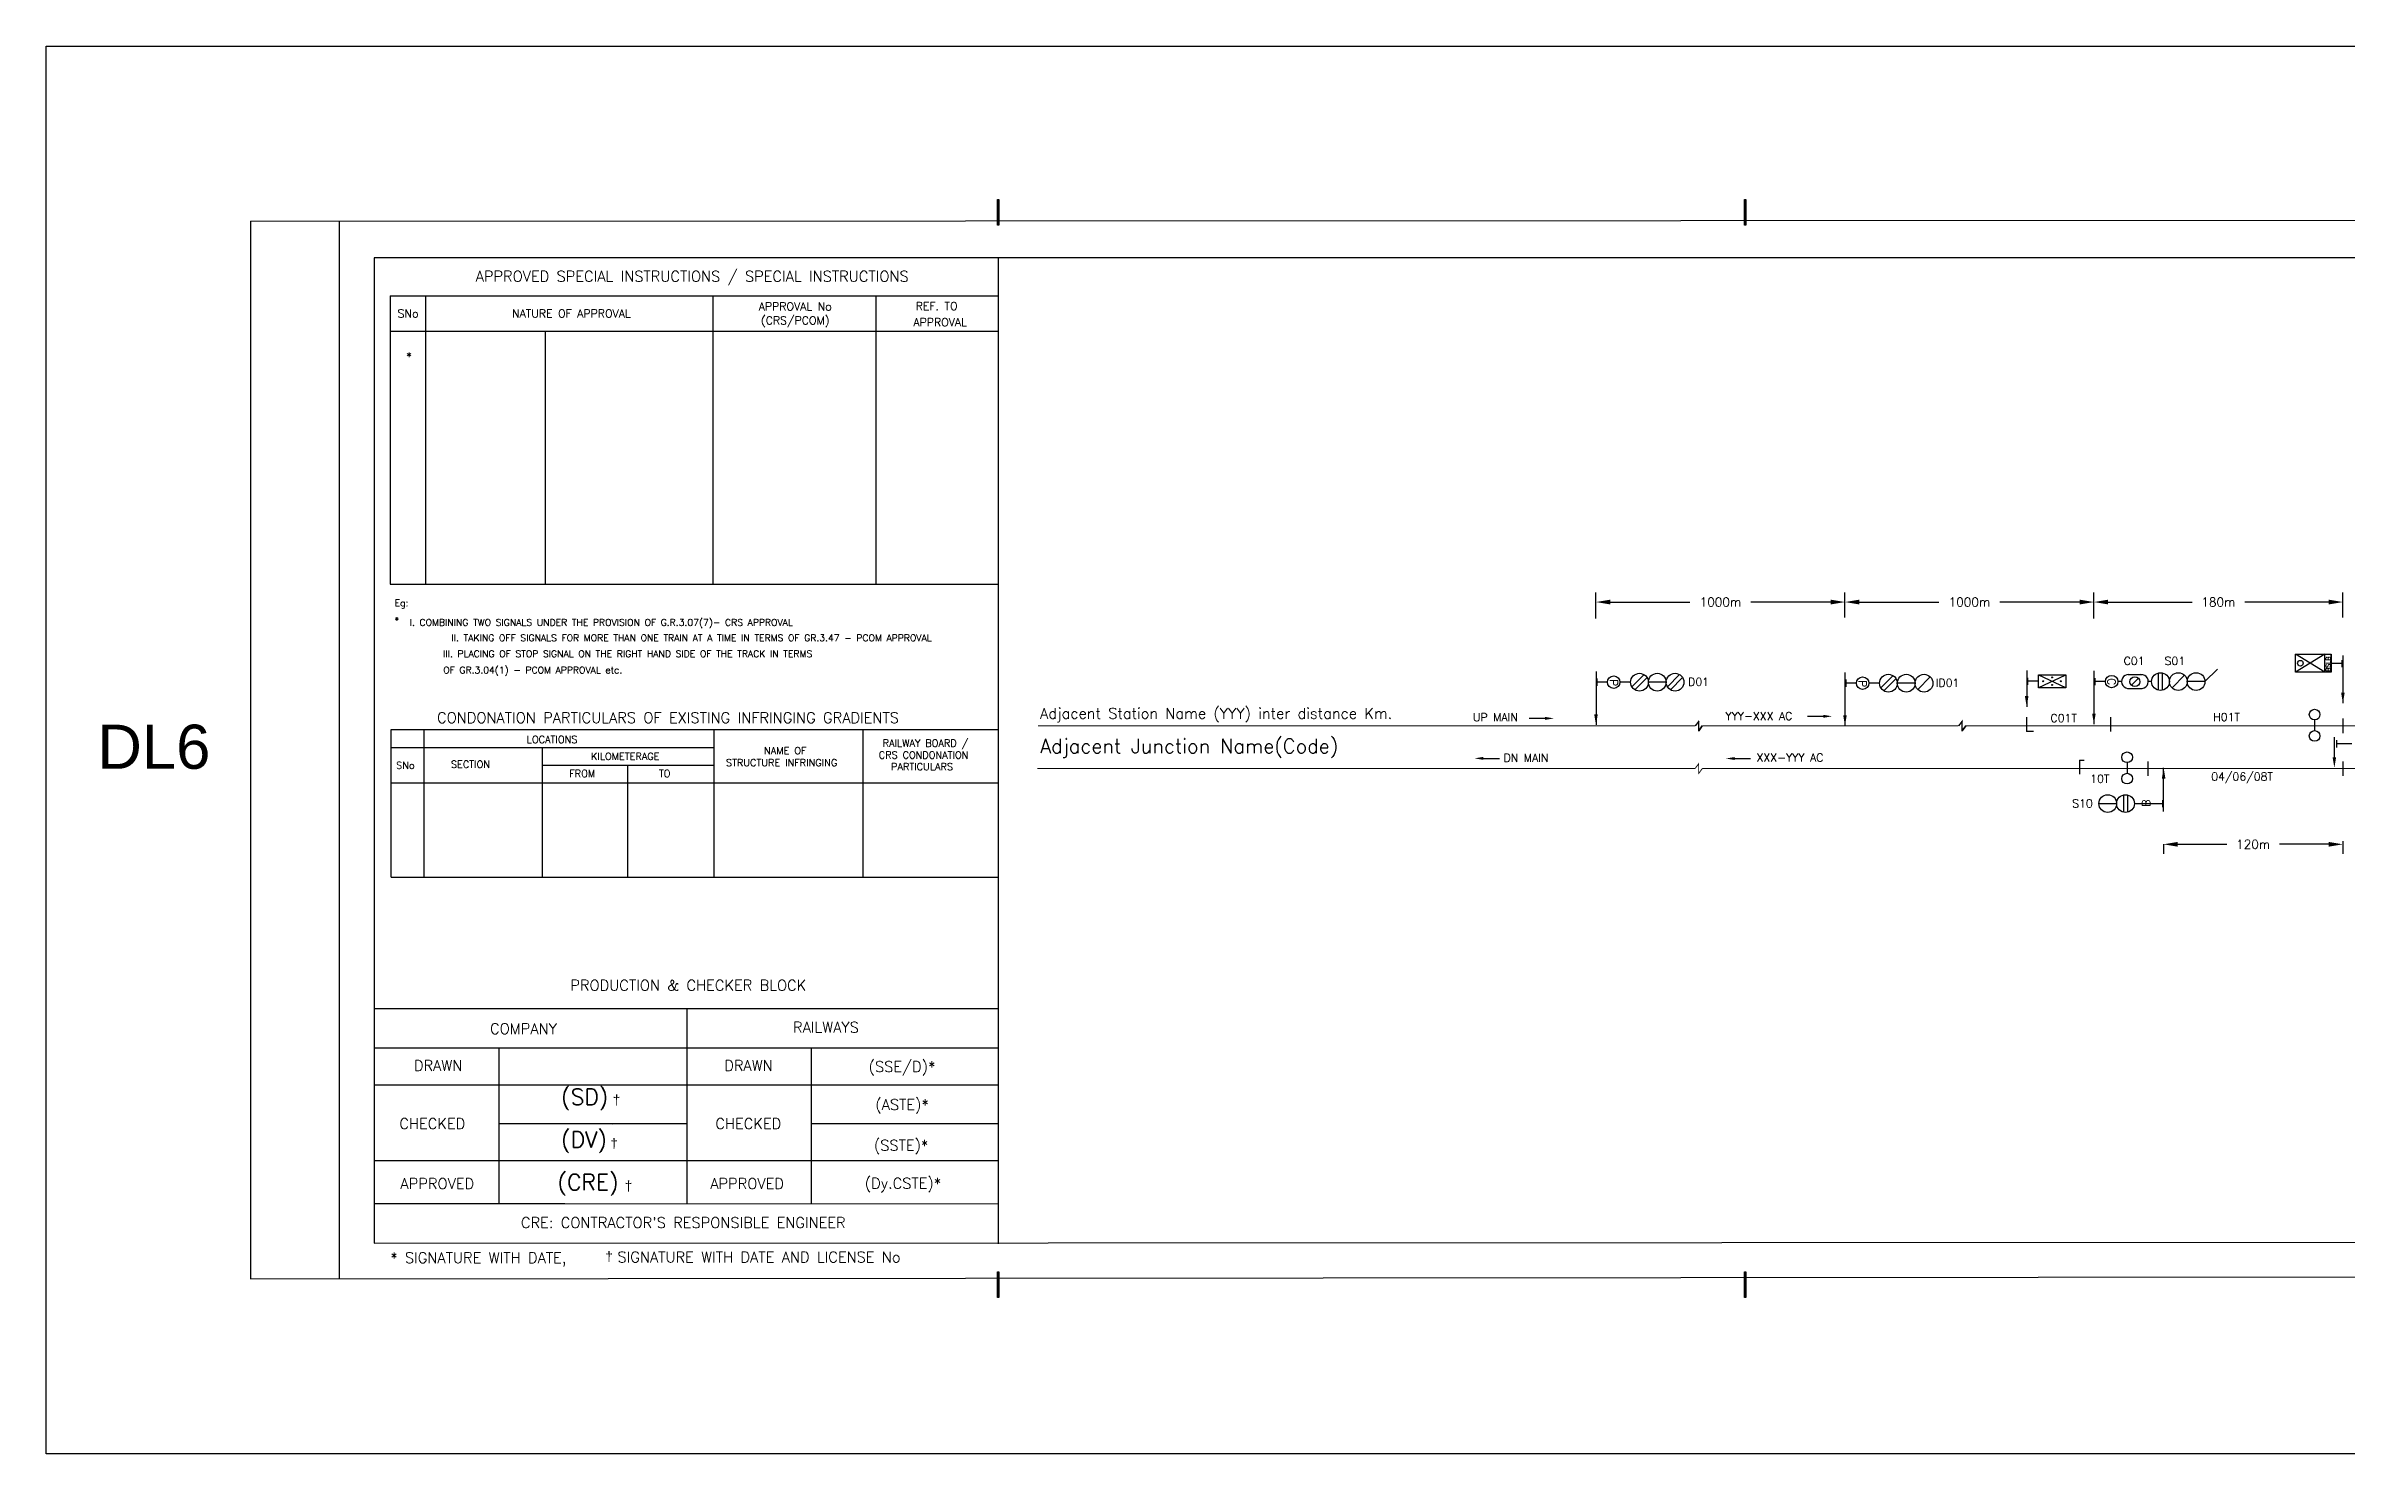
# Model space of a CAD drawing. Extents: x -19438 to 6205, y 191 to 8187.
# Drawn here: x -19438 to -18952.7, y 7889.8 to 8186.7 of the extents above; entities that cross this region are included whole.
import ezdxf
from ezdxf.enums import TextEntityAlignment as Align

# ---------------------------------------------------------------- set-up
doc = ezdxf.new("R2010")
doc.units = 0
doc.header["$LTSCALE"] = 0.5
doc.layers.get('0').update_dxf_attribs({"linetype": 'CONTINUOUS'})
doc.layers.get('DEFPOINTS').update_dxf_attribs({"linetype": 'CONTINUOUS'})
doc.layers.add('CHAINAGE', color=250, linetype='CONTINUOUS')
doc.layers.add('DIM', color=7, linetype='CONTINUOUS')
doc.styles.add('ARIAL', font='arial.ttf')
doc.styles.add('ROMANS', font='ROMANS.shx')
doc.dimstyles.get("Standard").update_dxf_attribs({"dimtxt": 0.18, "dimasz": 0.18, "dimexe": 0.18, "dimexo": 0.0625, "dimgap": 0.09, "dimtad": 0, "dimtih": 1, "dimtoh": 1, "dimdec": 4, "dimzin": 0, "dimdsep": 46, "dimtxsty": 'Standard', "dimcen": 0.09, "dimadec": 0, "dimazin": 0, "dimtfac": 1, "dimtdec": 4, "dimtofl": 0, "dimtmove": 0, "dimatfit": 3, "dimfxl": 1, "dimtolj": 1, "dimtzin": 0, "dimarcsym": 0})

# ---------------------------------------------------------------- blocks, each defined once
blk = doc.blocks.new('*D110')
at = {"color": 0, "lineweight": -2, "transparency": 16777216}
for p, q in [((-19058.6, 8067.46), (-19058.6, 8071.43)), ((-19055.6, 8069.43), (-19038.78, 8069.43)), ((-19009.1, 8069.43), (-19025.92, 8069.43)), ((-19006.1, 8066.68), (-19006.1, 8071.43))]:
    blk.add_line(p, q, dxfattribs=at)
at = {"color": 0, "transparency": 16777216}
for points in [[(-19055.6, 8069.93), (-19055.6, 8068.93), (-19058.6, 8069.43)], [(-19009.1, 8069.93), (-19009.1, 8068.93), (-19006.1, 8069.43)]]:
    blk.add_solid(points, dxfattribs=at)
at = {"layer": 'DEFPOINTS', "color": 0, "transparency": 16777216}
for p in [(-19006.1, 8069.43), (-19058.6, 8066.46), (-19006.1, 8065.68)]:
    blk.add_point(p, dxfattribs=at)
at = {"color": 0, "transparency": 16777216, "insert": (-19032.35, 8069.43), "char_height": 1.86, "attachment_point": 5, "style": 'ROMANS'}
blk.add_mtext('\\A1;1000m', dxfattribs=at)
blk = doc.blocks.new('*D108')
at = {"color": 0, "lineweight": -2, "transparency": 16777216}
for p, q in [((-19111.1, 8065.95), (-19111.1, 8071.43)), ((-19108.1, 8069.43), (-19091.28, 8069.43)), ((-19061.6, 8069.43), (-19078.42, 8069.43)), ((-19058.6, 8066.19), (-19058.6, 8071.43))]:
    blk.add_line(p, q, dxfattribs=at)
at = {"color": 0, "transparency": 16777216}
for points in [[(-19108.1, 8069.93), (-19108.1, 8068.93), (-19111.1, 8069.43)], [(-19061.6, 8069.93), (-19061.6, 8068.93), (-19058.6, 8069.43)]]:
    blk.add_solid(points, dxfattribs=at)
at = {"layer": 'DEFPOINTS', "color": 0, "transparency": 16777216}
for p in [(-19058.6, 8069.43), (-19111.1, 8064.95), (-19058.6, 8065.19)]:
    blk.add_point(p, dxfattribs=at)
at = {"color": 0, "transparency": 16777216, "insert": (-19084.85, 8069.43), "char_height": 1.86, "attachment_point": 5, "style": 'ROMANS'}
blk.add_mtext('\\A1;1000m', dxfattribs=at)
blk = doc.blocks.new('*D113')
at = {"color": 0, "lineweight": -2, "transparency": 16777216}
for p, q in [((-19006.1, 8065.95), (-19006.1, 8071.43)), ((-19003.1, 8069.43), (-18985.39, 8069.43)), ((-18956.6, 8069.43), (-18974.31, 8069.43)), ((-18953.6, 8066.19), (-18953.6, 8071.43))]:
    blk.add_line(p, q, dxfattribs=at)
at = {"color": 0, "transparency": 16777216}
for points in [[(-19003.1, 8069.93), (-19003.1, 8068.93), (-19006.1, 8069.43)], [(-18956.6, 8069.93), (-18956.6, 8068.93), (-18953.6, 8069.43)]]:
    blk.add_solid(points, dxfattribs=at)
at = {"layer": 'DEFPOINTS', "color": 0, "transparency": 16777216}
for p in [(-18953.6, 8069.43), (-19006.1, 8064.95), (-18953.6, 8065.19)]:
    blk.add_point(p, dxfattribs=at)
at = {"color": 0, "transparency": 16777216, "insert": (-18979.85, 8069.43), "char_height": 1.86, "attachment_point": 5, "style": 'ROMANS'}
blk.add_mtext('\\A1;180m', dxfattribs=at)
blk = doc.blocks.new('*D137')
at = {"color": 0, "lineweight": -2, "transparency": 16777216}
for p, q in [((-18991.42, 8018.41), (-18991.42, 8016.35)), ((-18988.42, 8018.35), (-18978.06, 8018.35)), ((-18956.62, 8018.35), (-18966.98, 8018.35)), ((-18953.62, 8019.03), (-18953.62, 8016.35))]:
    blk.add_line(p, q, dxfattribs=at)
at = {"color": 0, "transparency": 16777216}
for points in [[(-18988.42, 8018.85), (-18988.42, 8017.85), (-18991.42, 8018.35)], [(-18956.62, 8018.85), (-18956.62, 8017.85), (-18953.62, 8018.35)]]:
    blk.add_solid(points, dxfattribs=at)
at = {"layer": 'DEFPOINTS', "color": 0, "transparency": 16777216}
for p in [(-18991.42, 8019.41), (-18953.62, 8020.03), (-18953.62, 8018.35)]:
    blk.add_point(p, dxfattribs=at)
at = {"color": 0, "transparency": 16777216, "insert": (-18972.52, 8018.35), "char_height": 1.86, "attachment_point": 5, "style": 'ROMANS'}
blk.add_mtext('\\A1;120m', dxfattribs=at)

msp = doc.modelspace()

# ---------------------------------------------------------------- hatches: boundary and pattern name
h = msp.add_hatch(color=256)
h.dxf.hatch_style = 1
h.paths.add_polyline_path([(-19237.0345, 8154.3053), (-19237.3216, 8154.3053), (-19237.3216, 8148.8808), (-19237.0345, 8148.8808)])
h = msp.add_hatch(color=256)
h.dxf.hatch_style = 1
h.paths.add_polyline_path([(-19079.4917, 8154.3053), (-19079.7788, 8154.3053), (-19079.7788, 8148.8808), (-19079.4917, 8148.8808)])
h = msp.add_hatch(color=256)
h.dxf.hatch_style = 1
h.paths.add_polyline_path([(-19237.0345, 7928.2221), (-19237.3216, 7928.2221), (-19237.3216, 7922.7976), (-19237.0345, 7922.7976)])
h = msp.add_hatch(color=256)
h.dxf.hatch_style = 1
h.paths.add_polyline_path([(-19079.4917, 7928.2221), (-19079.7788, 7928.2221), (-19079.7788, 7922.7976), (-19079.4917, 7922.7976)])

# ---------------------------------------------------------------- linework, layer by layer
for p, q in [((-19394.8511, 8149.7242), (-17662.1127, 8150.6272)), ((-19394.8511, 8149.7242), (-19394.8511, 7926.7453)), ((-17669.1788, 8141.9942), (-19368.7605, 8141.9942)), ((-19368.7605, 8141.9942), (-19368.7605, 7934.2437)), ((-19237.1741, 8141.9942), (-19237.1741, 7934.1285)), ((-19365.4063, 8134.016), (-19237.1741, 8134.016)), ((-19365.4063, 8134.016), (-19365.4063, 8073.2174)), ((-19357.9063, 8134.016), (-19357.9063, 8073.2174)), ((-19297.3109, 8134.016), (-19297.3109, 8073.2174)), ((-19262.9712, 8134.016), (-19262.9712, 8073.2174)), ((-19365.4063, 8126.516), (-19237.1741, 8126.516)), ((-19365.4063, 8126.516), (-19362.4537, 8126.516)), ((-19332.6979, 8126.516), (-19332.6979, 8073.2174)), ((-19365.4063, 8073.2174), (-19237.1741, 8073.2174)), ((-19111.0979, 8054.7835), (-19111.0979, 8043.5335)), ((-19058.5979, 8054.5705), (-19058.5979, 8043.3205)), ((-19020.2725, 8055.0295), (-19020.2725, 8047.3631)), ((-19006.0979, 8054.9141), (-19006.0979, 8043.6641)), ((-18982.6808, 8052.6608), (-18980.0292, 8055.3125)), ((-18957.3864, 8058.42), (-18963.561, 8054.67)), ((-18957.3864, 8054.67), (-18963.561, 8058.42)), ((-18957.3864, 8054.67), (-18957.3864, 8058.42)), ((-18956.0686, 8054.67), (-18956.0686, 8058.42)), ((-18953.765, 8056.4466), (-18956.061, 8056.4466)), ((-18953.5979, 8058.1714), (-18953.5979, 8048.1009)), ((-19110.9308, 8053.2802), (-19110.9308, 8051.7802)), ((-19108.6808, 8052.5302), (-19110.9308, 8052.5302)), ((-19103.8058, 8052.5302), (-19106.0558, 8052.5302)), ((-19103.5361, 8051.5613), (-19100.962, 8054.1355)), ((-19102.8997, 8050.9249), (-19100.3256, 8053.4991)), ((-19096.3058, 8052.5302), (-19100.0558, 8052.5302)), ((-19096.0361, 8051.5613), (-19093.462, 8054.1355)), ((-19095.3997, 8050.9249), (-19092.8256, 8053.4991)), ((-19058.4308, 8053.0672), (-19058.4308, 8051.5672)), ((-19056.1808, 8052.3172), (-19058.4308, 8052.3172)), ((-19051.3058, 8052.3172), (-19053.5558, 8052.3172)), ((-19051.0361, 8051.3483), (-19048.462, 8053.9225)), ((-19050.3997, 8050.7119), (-19047.8256, 8053.2861)), ((-19043.8058, 8052.3172), (-19047.5558, 8052.3172)), ((-19020.1226, 8053.4813), (-19020.1226, 8051.9813)), ((-19017.7968, 8052.7313), (-19020.1226, 8052.7366)), ((-19017.7852, 8054.0544), (-19012.1039, 8051.4022)), ((-19017.7304, 8051.4294), (-19012.1574, 8053.9932)), ((-19005.9308, 8053.4108), (-19005.9308, 8051.9108)), ((-19003.6808, 8052.6608), (-19005.9308, 8052.6608)), ((-19000.2659, 8052.6608), (-19001.0558, 8052.6608)), ((-18998.9102, 8051.1825), (-18996.0229, 8051.1821)), ((-18998.9013, 8054.1575), (-18996.014, 8054.1571)), ((-18998.2074, 8051.898), (-18996.7224, 8053.3829)), ((-18993.9308, 8052.6608), (-18994.6403, 8052.6608)), ((-18992.5058, 8050.8406), (-18992.5058, 8054.481)), ((-18991.6058, 8050.8406), (-18991.6058, 8054.481)), ((-18986.98, 8053.9867), (-18989.6317, 8051.335)), ((-18982.6808, 8052.6608), (-18986.4308, 8052.6608)), ((-19121.8327, 8044.9047), (-19125.2077, 8044.9047)), ((-19066.5192, 8045.3403), (-19063.1442, 8045.3403)), ((-19020.3479, 8045.1641), (-19020.3479, 8042.1641)), ((-19020.3479, 8045.1641), (-19020.3479, 8042.1641)), ((-19002.6104, 8045.1641), (-19002.6104, 8042.1641)), ((-18953.5979, 8044.901), (-18953.5979, 8041.901)), ((-19365.1636, 8011.3985), (-19365.1636, 8042.5356)), ((-19365.1636, 8042.5356), (-19237.1741, 8042.5356)), ((-19358.2992, 8042.5356), (-19358.2992, 8011.3985)), ((-19297.1114, 8042.5356), (-19297.1114, 8011.3985)), ((-19265.7072, 8042.5356), (-19265.7072, 8011.3985)), ((-19089.4438, 8044.3375), (-19090.2065, 8043.3205)), ((-19089.4438, 8042.2772), (-19089.4438, 8044.3375)), ((-19089.4438, 8042.3034), (-19089.4438, 8044.3375)), ((-19089.4438, 8042.3034), (-19088.681, 8043.3205)), ((-19088.681, 8043.3205), (-19089.4438, 8042.3034)), ((-19033.9073, 8044.3375), (-19034.67, 8043.3205)), ((-19033.9073, 8042.2772), (-19033.9073, 8044.3375)), ((-19033.9073, 8042.3034), (-19033.9073, 8044.3375)), ((-19033.9073, 8042.3034), (-19033.1446, 8043.3205)), ((-19033.1446, 8043.3205), (-19033.9073, 8042.3034)), ((-19018.8479, 8042.1641), (-19020.3479, 8042.1641)), ((-19018.8479, 8042.1641), (-19020.3479, 8042.1641)), ((-18959.5568, 8044.5761), (-18959.5568, 8042.3261)), ((-18955.3979, 8036.7011), (-18955.3979, 8040.906)), ((-18954.9761, 8040.293), (-18954.9761, 8038.793)), ((-18953.5979, 8044.8022), (-18953.5979, 8041.8022)), ((-19365.1152, 8038.7856), (-19297.1114, 8038.7856)), ((-19333.3573, 8038.7856), (-19333.3573, 8011.3985)), ((-19134.8457, 8036.4751), (-19131.4707, 8036.4751)), ((-19081.8629, 8036.4352), (-19078.4879, 8036.4352)), ((-19009.1715, 8036.1206), (-19009.1715, 8033.1206)), ((-19009.1686, 8036.1192), (-19009.1686, 8033.1192)), ((-18999.1027, 8035.5761), (-18999.1027, 8033.3261)), ((-18994.697, 8035.8205), (-18994.697, 8032.8205)), ((-18955.3979, 8036.7011), (-18955.3979, 8037.1953)), ((-18951.6898, 8039.543), (-18954.9761, 8039.5484)), ((-18953.5979, 8035.8205), (-18953.5979, 8032.8205)), ((-19365.1628, 8031.2856), (-19237.1741, 8031.2856)), ((-19333.3573, 8035.0356), (-19297.1114, 8035.0356)), ((-19315.349, 8035.0356), (-19315.349, 8011.3985)), ((-18991.3968, 8025.2452), (-18991.3968, 8034.4501)), ((-19005.0639, 8026.9308), (-19001.3139, 8026.9308)), ((-18999.8889, 8028.751), (-18999.8889, 8025.1106)), ((-18998.9889, 8028.751), (-18998.9889, 8025.1106)), ((-18997.5639, 8026.9308), (-18991.5639, 8026.9254)), ((-18991.5639, 8026.1808), (-18991.5639, 8027.6808)), ((-19365.1605, 8011.3985), (-19237.1741, 8011.3985)), ((-19368.7434, 7992.0936), (-19368.7481, 7934.2441)), ((-19328.5623, 7983.6368), (-19368.706, 7983.6395)), ((-19237.1741, 7983.6306), (-19328.5623, 7983.6368)), ((-19302.8272, 7983.6368), (-19302.8272, 7942.5092)), ((-19328.5623, 7975.3843), (-19368.7064, 7975.387)), ((-19342.3941, 7942.5105), (-19342.3939, 7975.3857)), ((-19237.1741, 7975.3781), (-19328.5626, 7975.3843)), ((-19276.5303, 7942.5078), (-19276.5301, 7975.383)), ((-19328.5623, 7967.5717), (-19368.7067, 7967.5744)), ((-19237.1741, 7967.5656), (-19328.5629, 7967.5717)), ((-19302.8272, 7959.3945), (-19342.394, 7959.3955)), ((-19318.4161, 7959.2208), (-19318.4171, 7959.2208)), ((-19237.1741, 7959.3882), (-19276.5302, 7959.3909)), ((-19328.5623, 7951.5833), (-19368.7073, 7951.586)), ((-19237.1741, 7951.5771), (-19328.5636, 7951.5833)), ((-19328.5623, 7942.5092), (-19368.7077, 7942.5119)), ((-19237.1741, 7942.503), (-19328.564, 7942.5092)), ((-19368.7481, 7934.2441), (-17669.3322, 7935.1253)), ((-19368.7481, 7934.2441), (-17669.3322, 7935.1253)), ((-19368.7481, 7934.2441), (-17669.3322, 7935.1253)), ((-19394.8511, 7926.7453), (-17661.9968, 7928.2221))]:
    msp.add_line(p, q)
at = {"ltscale": 5}
msp.add_line((-19376.1011, 8149.7237), (-19376.1011, 7926.7453), dxfattribs=at)
at = {"color": 18, "true_color": 0x000000}
msp.add_line((-19040.605, 8053.643), (-19043.2567, 8050.9914), dxfattribs=at)
for points in [[(-19237.3216, 8154.3053), (-19237.0345, 8154.3053), (-19237.0345, 8148.8808), (-19237.3216, 8148.8808)], [(-19079.7788, 8154.3053), (-19079.4917, 8154.3053), (-19079.4917, 8148.8808), (-19079.7788, 8148.8808)], [(-18963.561, 8054.67), (-18963.561, 8058.42), (-18956.061, 8058.42), (-18956.061, 8054.67)], [(-19012.0491, 8051.3448), (-19017.8072, 8051.3448), (-19017.8072, 8054.0891), (-19012.0491, 8054.0891)], [(-19237.3216, 7928.2221), (-19237.0345, 7928.2221), (-19237.0345, 7922.7976), (-19237.3216, 7922.7976)], [(-19079.7788, 7928.2221), (-19079.4917, 7928.2221), (-19079.4917, 7922.7976), (-19079.7788, 7922.7976)]]:
    msp.add_lwpolyline(points, close=True)
for points, const_width in [([(-19228.7323, 8043.3205), (-19090.2065, 8043.3205)], 0.225), ([(-19090.2065, 8043.3205), (-19089.4438, 8044.3375), (-19089.4438, 8042.3034), (-19088.681, 8043.3205)], 0.2), ([(-19088.681, 8043.3205), (-19034.67, 8043.3205)], 0.225), ([(-19034.67, 8043.3205), (-19033.9073, 8044.3375), (-19033.9073, 8042.3034), (-19033.1446, 8043.3205)], 0.2), ([(-19033.1446, 8043.3205), (-18560.5013, 8043.3205)], 0.225), ([(-19090.2065, 8034.3205), (-19089.4438, 8035.3375), (-19089.4438, 8033.3034), (-19088.681, 8034.3205)], 0.2), ([(-19228.9348, 8034.3205), (-19090.2065, 8034.3205)], 0.225), ([(-19088.681, 8034.3205), (-18474.0601, 8034.3205)], 0.225)]:
    msp.add_lwpolyline(points, dxfattribs=dict(const_width=const_width))
msp.add_lwpolyline([(-19009.1715, 8036.1206), (-19008.1449, 8036.1206)])
for centre, radius in [((-18962.5675, 8056.5403), 0.5957), ((-19107.3683, 8052.5302), 1.3125), ((-19101.9308, 8052.5302), 1.875), ((-19098.1808, 8052.5302), 1.875), ((-19094.4308, 8052.5302), 1.875), ((-19054.8683, 8052.3172), 1.3125), ((-19049.4308, 8052.3172), 1.875), ((-19045.6808, 8052.3172), 1.875), ((-19041.9308, 8052.3172), 1.875), ((-19016.7757, 8052.7238), 0.1031), ((-19014.925, 8053.5439), 0.1031), ((-19014.925, 8051.9453), 0.1031), ((-19013.0951, 8052.7238), 0.1031), ((-19002.3683, 8052.6608), 1.3125), ((-18997.4649, 8052.6404), 1.05), ((-18992.0558, 8052.6608), 1.875), ((-18988.3058, 8052.6608), 1.875), ((-18984.5558, 8052.6608), 1.875), ((-18959.5568, 8045.7011), 1.125), ((-18959.5568, 8041.2011), 1.125), ((-18999.1027, 8036.7011), 1.125), ((-18999.1027, 8032.2011), 1.125), ((-19003.1889, 8026.9308), 1.875), ((-18999.4389, 8026.9308), 1.875)]:
    msp.add_circle(centre, radius)
for centre, start, end in [((-18998.7796, 8052.6719), 88.120249, 277.635276), ((-18996.1266, 8052.6719), 262.454334, 92.249791)]:
    msp.add_arc(centre, 1.4864, start, end)
for points in [[(-18953.2229, 8050.3509), (-18953.9729, 8050.3509), (-18953.5979, 8048.1009)], [(-19121.8327, 8045.2172), (-19121.8327, 8044.5922), (-19119.9577, 8044.9047)], [(-19110.7229, 8045.7835), (-19111.4729, 8045.7835), (-19111.0979, 8043.5335)], [(-19063.1442, 8045.6528), (-19063.1442, 8045.0278), (-19061.2692, 8045.3403)], [(-19058.2229, 8045.5705), (-19058.9729, 8045.5705), (-19058.5979, 8043.3205)], [(-19019.8975, 8049.596), (-19020.6475, 8049.596), (-19020.2725, 8047.346)], [(-19005.7229, 8045.9141), (-19006.4729, 8045.9141), (-19006.0979, 8043.6641)], [(-19134.8457, 8036.1626), (-19134.8457, 8036.7876), (-19136.7207, 8036.4751)], [(-19081.8629, 8036.1227), (-19081.8629, 8036.7477), (-19083.7379, 8036.4352)], [(-18955.0229, 8036.7011), (-18955.7729, 8036.7011), (-18955.3979, 8034.4511)], [(-18991.772, 8032.2011), (-18991.022, 8032.2011), (-18991.397, 8034.4511)]]:
    msp.add_solid(points)
at = {"layer": 'CHAINAGE'}
msp.add_lwpolyline([(-17619.763, 7889.8014), (-19437.9508, 7889.8014), (-19437.9508, 8186.668), (-17619.763, 8186.668)], close=True, dxfattribs=at)
at = {"layer": 'DIM', "ltscale": 5}
msp.add_line((-18953.765, 8055.6966), (-18953.765, 8057.1966), dxfattribs=at)

# ---------------------------------------------------------------- texts
at = {"style": 'ROMANS'}
for s, height, p in [('APPROVED SPECIAL INSTRUCTIONS / SPECIAL INSTRUCTIONS', 2.25, (-19301.6989, 8137.9604)), ('APPROVAL No', 1.6875, (-19279.9602, 8131.7684)), ('REF. TO', 1.6875, (-19250.15, 8131.8338)), ('SNo', 1.6875, (-19361.6076, 8130.266)), ('NATURE OF APPROVAL', 1.6875, (-19327.1582, 8130.266)), ('(CRS/PCOM)', 1.6875, (-19279.9602, 8128.6834)), ('APPROVAL', 1.6875, (-19249.4, 8128.4337)), ('*', 1.6875, (-19361.4061, 8121.2018)), ('*', 1.425, (-19363.9637, 8065.56)), ('II. TAKING OFF SIGNALS FOR MORE THAN ONE TRAIN AT A TIME IN TERMS OF GR.3.47 - PCOM APPROVAL', 1.425, (-19301.8232, 8061.876)), (' OF GR.3.04(1) - PCOM APPROVAL etc.', 1.425, (-19335.8069, 8054.9836)), ('III. PLACING OF STOP SIGNAL ON THE RIGHT HAND SIDE OF THE TRACK IN TERMS ', 1.425, (-19314.8107, 8058.5271))]:
    msp.add_text(s, height=height, dxfattribs=at).set_placement(p, align=Align.MIDDLE)
for s, height, p in [('Eg:', 1.425, (-19364.4461, 8068.5298)), ('I. COMBINING TWO SIGNALS UNDER THE PROVISION OF G.R.3.07(7)- CRS APPROVAL', 1.425, (-19361.269, 8064.4238)), ('CONDONATION PARTICULARS OF EXISTING INFRINGING GRADIENTS', 2.25, (-19355.4833, 8043.913)), ('LOCATIONS', 1.5, (-19336.5713, 8039.7058)), ('RAILWAY BOARD /', 1.5, (-19261.5215, 8038.9335)), ('SNo', 1.5, (-19364.1236, 8034.2438)), (' SECTION', 1.5, (-19353.593, 8034.4866)), ('KILOMETERAGE', 1.5, (-19323.0383, 8036.153)), ('CRS CONDONATION ', 1.5, (-19262.3441, 8036.4069)), ('PARTICULARS', 1.5, (-19259.7437, 8033.9818)), ('FROM', 1.5, (-19327.61, 8032.527)), ('TO', 1.5, (-19308.7099, 8032.527))]:
    msp.add_text(s, height=height, dxfattribs=at).set_placement(p)
msp.add_text('BSLB', height=0.945, rotation=90, dxfattribs=at).set_placement((-18956.2211, 8054.7323))
for s, rotation, p in [('P', 270, (-19107.3683, 8052.4483)), ('P', 270, (-19054.8683, 8052.2353)), ('C', 270, (-19002.3683, 8052.6608)), ('B', 90, (-18995.0822, 8027.0123))]:
    msp.add_text(s, height=1.6875, rotation=rotation, dxfattribs=at).set_placement(p, align=Align.MIDDLE)
for s, height, p in [('Adjacent Station Name (YYY) inter distance Km.', 2.25, (-19228.3209, 8044.1593)), ('YYY-XXX AC', 1.6875, (-19083.7934, 8044.0481)), ('Adjacent Junction Name(Code)', 3, (-19228.3181, 8036.6677)), ('XXX-YYY AC', 1.6875, (-19077.2383, 8035.2873))]:
    msp.add_text(s, height=height, dxfattribs=at).set_placement(p, align=Align.BOTTOM_LEFT)
for s, p in [('UP MAIN', (-19137.0469, 8045.1299)), ('DN MAIN', (-19130.5909, 8036.5987))]:
    msp.add_text(s, height=1.6875, dxfattribs=at).set_placement(p, align=Align.MIDDLE_LEFT)
for s, p in [('C01T', (-19009.6932, 8044.1161)), ('H01T', (-18975.2947, 8044.3458))]:
    msp.add_text(s, height=1.6875, dxfattribs=at).set_placement(p, align=Align.RIGHT)
msp.add_text('04/06/08T', height=1.6875, dxfattribs=at).set_placement((-18968.3487, 8031.2746), align=Align.BOTTOM_RIGHT)
for s, p in [('PRODUCTION & CHECKER BLOCK', (-19302.5039, 7988.632)), ('COMPANY', (-19337.2659, 7979.4683)), ('RAILWAYS', (-19273.4932, 7979.7726)), ('DRAWN', (-19355.2574, 7971.7054)), ('DRAWN', (-19289.8025, 7971.7054)), ('(SSE/D)*', (-19257.4427, 7971.4683)), ('(ASTE)*', (-19257.4427, 7963.4688)), ('CHECKED', (-19356.491, 7959.4583)), ('CHECKED', (-19289.8508, 7959.4583)), ('(SSTE)*', (-19257.638, 7954.884)), ('APPROVED', (-19355.4353, 7946.7996)), ('APPROVED', (-19290.1173, 7946.7996)), ('(Dy.CSTE)*', (-19257.2473, 7946.8845)), ("CRE: CONTRACTOR'S RESPONSIBLE ENGINEER", (-19303.5675, 7938.5847))]:
    msp.add_text(s, height=2.25, dxfattribs=at).set_placement(p, align=Align.MIDDLE_CENTER)
at = {"insert": (-19295.4359, 8038.8245), "char_height": 1.5, "width": 27.752597, "attachment_point": 1, "style": 'ROMANS'}
msp.add_mtext('\\pi8.91201;NAME OF \\P\\pi0.8763;STRUCTURE INFRINGING', dxfattribs=at)
at = {"attachment_point": 1, "style": 'ROMANS'}
for s, width, heights, insert, char_height in [('(SD)', 23.214917, [11.7421], (-19329.3378, 7966.7883), 3.375), ('{\\fArial|b0|i0|c0|p34;\\H1.08333x;\\C256;†}', 5.489766, [5.8682], (-19318.4081, 7965.5045), 1.875), ('(DV)', 23.214917, [11.7421], (-19329.3378, 7957.7883), 3.375), ('{\\fArial|b0|i0|c0|p34;\\H1.08333x;\\C256;†}', 5.489766, [5.8682], (-19318.9479, 7956.3171), 1.875), ('(CRE)', 23.214917, [11.7421], (-19330.0878, 7948.7883), 3.375), ('{\\fArial|b0|i0|c0|p34;\\H1.08333x;\\C256;†}', 5.489766, [5.8682], (-19315.9061, 7947.3686), 1.875), ('* SIGNATURE WITH DATE, ', 230.51363, [11.7421], (-19365.3378, 7932.2883), 2.25), ('{\\fArial|b0|i0|c0|p34;\\H1.08333x;\\C256;†}', 5.489766, [5.8682], (-19320.0158, 7932.4808), 1.875), ('SIGNATURE WITH DATE AND LICENSE No', 230.51363, [11.7421], (-19317.443, 7932.4479), 2.25)]:
    msp.add_mtext_dynamic_manual_height_columns(s, width=width, gutter_width=11.25, heights=heights, dxfattribs=dict(at, insert=insert, char_height=char_height))
at = {"style": 'ROMANS'}
for tag, text, p in [('C01', 'SXXA', (-18997.6276, 8056.1794)), ('S01', 'SXX', (-18989.0293, 8056.1794)), ('D01', 'SXYZ', (-19089.462, 8051.7658)), ('ID01', 'SXYZ', (-19036.962, 8051.5528))]:
    msp.add_attdef(tag, text=text, height=1.6875, dxfattribs=at).set_placement(p, align=Align.CENTER)
msp.add_attdef('S10', (-19010.682, 8026.1193), 'SXX', height=1.6875, dxfattribs=at)
at = {"layer": 'DIM', "color": 1, "ltscale": 5, "style": 'ARIAL'}
msp.add_text('DL6', height=9.3, dxfattribs=at).set_placement((-19427.1129, 8034.2729))
at = {"layer": 'DIM', "ltscale": 5, "style": 'ROMANS'}
msp.add_attdef('10T', text='Sh', height=1.6875, dxfattribs=at).set_placement((-19006.8891, 8032.1734), align=Align.MIDDLE_LEFT)

# ---------------------------------------------------------------- dimensions: what is measured, and where the dimension line sits
for base, p1, p2, text, picture, middle in [((-19058.5979, 8069.4288), (-19111.0979, 8064.9479), (-19058.5979, 8065.1924), '1000m', '*D108', (-19084.8479, 8069.4288)), ((-19006.0979, 8069.4288), (-19058.5979, 8066.4567), (-19006.0979, 8065.6781), '1000m', '*D110', (-19032.3479, 8069.4288)), ((-18953.5979, 8069.4288), (-19006.0979, 8064.9479), (-18953.5979, 8065.1924), '180m', '*D113', (-18979.8479, 8069.4288))]:
    dim = msp.add_linear_dim(base=base, p1=p1, p2=p2, text=text, dimstyle='Standard', override={"dimtxt": 1.86, "dimasz": 3, "dimexe": 2, "dimexo": 1, "dimgap": 2, "dimdec": 2, "dimlfac": 2.5, "dimpost": 'm', "dimtxsty": 'ROMANS'})
    dim.commit()
    dim.dimension.update_dxf_attribs({"geometry": picture, "text_midpoint": middle})
dim = msp.add_linear_dim(base=(-18953.6197, 8018.3491), p1=(-18991.4186, 8019.4138), p2=(-18953.6197, 8020.0317), angle=180, text='120m', dimstyle='Standard', override={"dimtxt": 1.86, "dimasz": 3, "dimexe": 2, "dimexo": 1, "dimgap": 2, "dimdec": 2, "dimlfac": 2.5, "dimpost": 'm', "dimtxsty": 'ROMANS'})
dim.commit()
dim.dimension.update_dxf_attribs({"geometry": '*D137', "text_midpoint": (-18972.5191, 8018.3491)})

doc.saveas('drawing.dxf')
